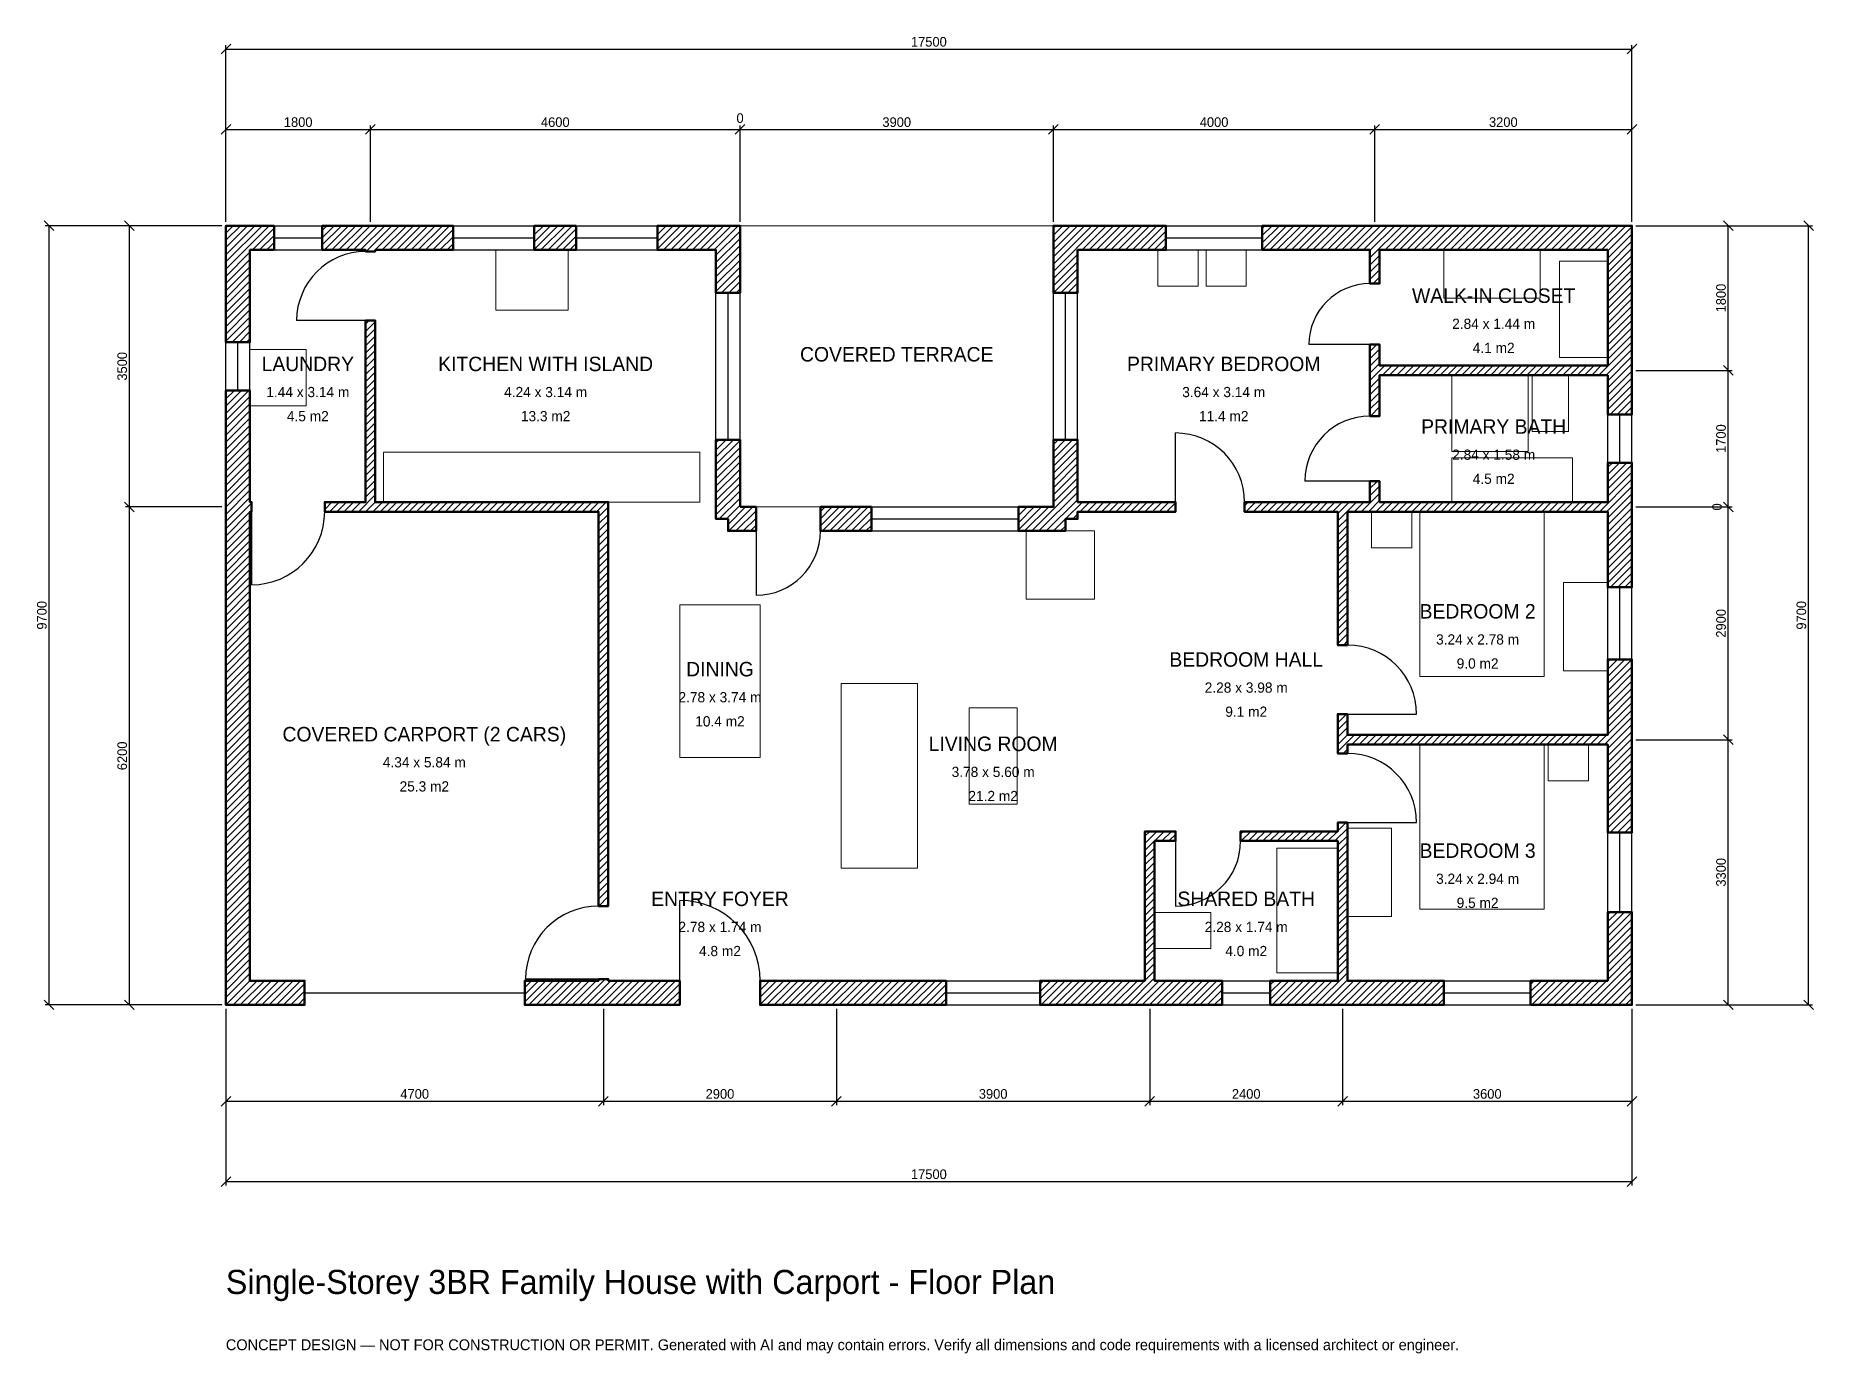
# Model space of a CAD drawing. Header units: millimetres. Extents: x -2369 to 19760, y -4341 to 12069.
import ezdxf
from ezdxf.enums import TextEntityAlignment as Align

# ---------------------------------------------------------------- set-up
doc = ezdxf.new("R2010")
doc.units = ezdxf.units.MM
doc.linetypes.add('DASHED', pattern=[1.524, 1.27, -0.254])
for name, color, linetype, lineweight in [('A-ANNO-DIMS', 1, 'Continuous', 13), ('A-ANNO-TEXT', 7, 'Continuous', 18), ('A-AREA-IDEN', 7, 'Continuous', 18), ('A-DOOR', 2, 'Continuous', 25), ('A-FLOR-FIXT', 9, 'Continuous', 13), ('A-FURN', 9, 'Continuous', 13), ('A-GLAZ', 4, 'Continuous', 25), ('A-SITE-PAVE', 8, 'Continuous', 13), ('A-WALL', 7, 'Continuous', 50), ('A-WALL-PATT', 8, 'Continuous', 13)]:
    doc.layers.add(name, color=color, linetype=linetype, lineweight=lineweight)
doc.dimstyles.new('PLAN', dxfattribs={"dimtxt": 120, "dimasz": 80, "dimexe": 50, "dimexo": 50, "dimgap": 30, "dimtad": 1, "dimdec": 0, "dimtsz": 60, "dimcen": 2.5, "dimclrd": 1, "dimclre": 1, "dimazin": 3, "dimtfac": 1, "dimtmove": 0, "dimatfit": 3})

msp = doc.modelspace()

# ---------------------------------------------------------------- hatches: boundary and pattern name
at = {"layer": 'A-WALL-PATT'}
h = msp.add_hatch(dxfattribs=at)
h.set_pattern_fill('ANSI31', color=8, scale=20)
h.paths.add_polyline_path([(11440, -0.001), (11440, 0), (11350, 0), (10135, 0), (10135, 300), (11350, 300), (11440, 300), (11440, 2040), (11440, 2160), (11560, 2160), (11820, 2160), (11820, 2040), (11560, 2040), (11560, 300), (11650, 300), (12400, 300), (12400, 0), (11650, 0), (11560, 0), (11560, -0.001), (11440, -0.001)])
h.paths.add_polyline_path([(7750, 0), (7450, 0), (6650, 0), (6650, 300), (7450, 300), (7750, 300), (8965, 300), (8965, 0), (7750, 0)])
h.paths.add_polyline_path([(4850, 0), (4760, 0), (4760, -0.001), (4640, -0.001), (4640, 0), (4550, 0), (3720, 0), (3720, 300), (4550, 300), (4640, 300), (4640, 320), (4760, 320), (4760, 300), (4850, 300), (5650, 300), (5650, 0), (4850, 0)])
h.paths.add_polyline_path([(300, 0), (300, -0.001), (0, -0.001), (0, -0.001), (0, 0), (-0.001, 0), (-0.001, 300), (0, 300), (0, 6050), (0, 6140), (-0.001, 6140), (-0.001, 6260), (0, 6260), (0, 6350), (0, 7650), (300, 7650), (300, 6350), (300, 6260), (320, 6260), (320, 6140), (300, 6140), (300, 6050), (300, 300), (980, 300), (980, 0), (300, 0)])
h.paths.add_polyline_path([(0, 9400), (-0.001, 9400), (-0.001, 9700), (0, 9700), (0, 9700.001), (0, 9700.001), (300, 9700.001), (300, 9700), (600, 9700), (600, 9400), (300, 9400), (300, 8250), (0, 8250), (0, 9400)])
h.paths.add_polyline_path([(1650, 9700), (1740, 9700), (1740, 9700.001), (1860, 9700.001), (1860, 9700), (1950, 9700), (2828.333, 9700), (2828.333, 9400), (1950, 9400), (1860, 9400), (1860, 9380), (1740, 9380), (1740, 9400), (1650, 9400), (1200, 9400), (1200, 9700), (1650, 9700)])
h.paths.add_polyline_path([(4361.667, 9700), (4361.667, 9400), (3838.333, 9400), (3838.333, 9700), (4361.667, 9700)])
h.paths.add_polyline_path([(6100, 9700), (6100, 9700.001), (6400, 9700.001), (6400, 9700), (6400.001, 9700), (6400.001, 9400), (6400, 9400), (6400, 8865), (6100, 8865), (6100, 9400), (5371.667, 9400), (5371.667, 9700), (6100, 9700)])
h.paths.add_polyline_path([(6400, 6200), (6600, 6200), (6600, 5900), (6250, 5900), (6250, 6050), (6100, 6050), (6100, 7035), (6400, 7035), (6400, 6200)])
h.paths.add_polyline_path([(7450, 6200), (7450, 6200), (8035, 6200), (8035, 5900), (7750, 5900), (7750, 5900), (7400, 5900), (7400, 6200), (7450, 6200)])
h.paths.add_polyline_path([(10240, 6200), (10240, 6200.001), (10299.999, 6200.001), (10299.999, 6260), (10300, 6260), (10300, 7035), (10600, 7035), (10600, 6260), (11560, 6260), (11560, 6260), (11820, 6260), (11820, 6140), (11440, 6140), (11440, 6140), (10600, 6140), (10600, 6050), (10450, 6050), (10450, 5900), (9865, 5900), (9865, 6200), (10240, 6200)])
h.paths.add_polyline_path([(10300, 9400), (10299.999, 9400), (10299.999, 9700), (10300, 9700), (10300, 9700.001), (10600, 9700.001), (10600, 9700), (11700, 9700), (11700, 9400), (10600, 9400), (10600, 8865), (10300, 8865), (10300, 9400)])
h.paths.add_polyline_path([(14150, 9700), (14150, 9700), (14240, 9700), (14240, 9700.001), (14360, 9700.001), (14360, 9700), (17200, 9700), (17200, 9700.001), (17500, 9700.001), (17500, 9700), (17500.001, 9700), (17500.001, 9400), (17500, 9400), (17500, 8050), (17500, 7960), (17500.001, 7960), (17500.001, 7840), (17500, 7840), (17500, 7750), (17500, 7350), (17200, 7350), (17200, 7750), (17200, 7840), (14360, 7840), (14360, 7330), (14240, 7330), (14240, 7840), (14240, 7960), (14240, 8220), (14360, 8220), (14360, 7960), (17200, 7960), (17200, 8050), (17200, 9400), (14450, 9400), (14450, 9400), (14360, 9400), (14360, 8980), (14240, 8980), (14240, 9400), (12900, 9400), (12900, 9700), (14150, 9700)])
h.paths.add_polyline_path([(17500, 6350), (17500, 6260), (17500.001, 6260), (17500.001, 6140), (17500, 6140), (17500, 6050), (17500, 5200), (17200, 5200), (17200, 6050), (17200, 6140), (14360, 6140), (14240, 6140), (13960, 6140), (13960, 4480), (13840, 4480), (13840, 6140), (12680, 6140), (12680, 6260), (13840, 6260), (13960, 6260), (14240, 6260), (14240, 6520), (14360, 6520), (14360, 6260), (17200, 6260), (17200, 6350), (17200, 6750), (17500, 6750), (17500, 6350)])
h.paths.add_polyline_path([(17500, 3450), (17500, 3360), (17500.001, 3360), (17500.001, 3240), (17500, 3240), (17500, 3150), (17500, 2145), (17200, 2145), (17200, 3150), (17200, 3240), (13960, 3240), (13960, 3130), (13840, 3130), (13840, 3240), (13840, 3360), (13840, 3620), (13960, 3620), (13960, 3360), (17200, 3360), (17200, 3450), (17200, 4300), (17500, 4300), (17500, 3450)])
h.paths.add_polyline_path([(17500, 300), (17500.001, 300), (17500.001, 0), (17500, 0), (17500, -0.001), (17200, -0.001), (17200, 0), (16240, 0), (16240, 300), (17200, 300), (17200, 1155), (17500, 1155), (17500, 300)])
h.paths.add_polyline_path([(14050, 0), (13960, 0), (13960, -0.001), (13840, -0.001), (13840, 0), (13750, 0), (13000, 0), (13000, 300), (13750, 300), (13840, 300), (13840, 2040), (12630, 2040), (12630, 2160), (13840, 2160), (13840, 2270), (13960, 2270), (13960, 2160), (13960, 2040), (13960, 300), (14050, 300), (15160, 300), (15160, 0), (14050, 0)])
h.paths.add_polyline_path([(1860, 6260), (4760, 6260), (4760, 6260), (4760, 6140), (4760, 2160), (4760, 2040), (4760, 1230), (4640, 1230), (4640, 2040), (4640, 2160), (4640, 6140), (1860, 6140), (1740, 6140), (1230, 6140), (1230, 6260), (1740, 6260), (1740, 8520), (1860, 8520), (1860, 6260)])

# ---------------------------------------------------------------- linework, layer by layer
at = {"layer": 'A-DOOR'}
for p, q in [((1740, 8520), (880, 8520)), ((14240, 8220), (13480, 8220)), ((11820, 6260), (11820, 7120)), ((14240, 6520), (13430, 6520)), ((320, 6140), (320, 5230)), ((6600, 5900), (6600, 5100)), ((13960, 3620), (14820, 3620)), ((13960, 2270), (14820, 2270)), ((11820, 2040), (11820, 1230)), ((5650, 300), (5650, 1300)), ((4640, 320), (3730, 320))]:
    msp.add_line(p, q, dxfattribs=at)
at = {"layer": 'A-DOOR', "linetype": 'DASHED'}
msp.add_line((980, 150), (3720, 150), dxfattribs=at)
at = {"layer": 'A-DOOR'}
for centre, radius, start, end in [((1740, 8520), 860, 90, 180), ((14240, 8220), 760, 90, 180), ((14240, 6520), 810, 90, 180), ((11820, 6260), 860, 0, 90), ((320, 6140), 910, 270, 360), ((6600, 5900), 800, 270, 360), ((13960, 3620), 860, 0, 90), ((13960, 2270), 860, 0, 90), ((11820, 2040), 810, 270, 360), ((4640, 320), 910, 90, 180), ((5650, 300), 1000, 0, 90)]:
    msp.add_arc(centre, radius, start, end, dxfattribs=at)
at = {"layer": 'A-FLOR-FIXT'}
for points in [[(15260, 6890), (16210, 6890), (16210, 7840), (15260, 7840)], [(16260, 7140), (16710, 7140), (16710, 7840), (16260, 7840)], [(1960, 6260), (5900, 6260), (5900, 6880), (1960, 6880)], [(15260, 6260), (16760, 6260), (16760, 6810), (15260, 6810)], [(13080, 400), (13840, 400), (13840, 1950), (13080, 1950)], [(11560, 700), (12260, 700), (12260, 1150), (11560, 1150)]]:
    msp.add_lwpolyline(points, close=True, dxfattribs=at)
at = {"layer": 'A-FURN'}
for points in [[(3360, 8650), (4260, 8650), (4260, 9400), (3360, 9400)], [(11600, 8950), (12100, 8950), (12100, 9400), (11600, 9400)], [(12200, 8950), (12700, 8950), (12700, 9400), (12200, 9400)], [(15160, 8800), (16360, 8800), (16360, 9400), (15160, 9400)], [(16600, 8060), (17200, 8060), (17200, 9260), (16600, 9260)], [(300, 7460), (1000, 7460), (1000, 8160), (300, 8160)], [(14260, 5690), (14760, 5690), (14760, 6140), (14260, 6140)], [(14860, 4090), (16410, 4090), (16410, 6140), (14860, 6140)], [(9960, 5050), (10810, 5050), (10810, 5900), (9960, 5900)], [(16650, 4160), (17200, 4160), (17200, 5260), (16650, 5260)], [(5650, 3080), (6650, 3080), (6650, 4980), (5650, 4980)], [(7660, 1700), (8610, 1700), (8610, 4000), (7660, 4000)], [(9250, 2500), (9850, 2500), (9850, 3700), (9250, 3700)], [(14860, 1190), (16410, 1190), (16410, 3240), (14860, 3240)], [(16460, 2790), (16960, 2790), (16960, 3240), (16460, 3240)], [(13960, 1100), (14510, 1100), (14510, 2200), (13960, 2200)]]:
    msp.add_lwpolyline(points, close=True, dxfattribs=at)
at = {"layer": 'A-GLAZ'}
for p, q in [((600, 9700), (1200, 9700)), ((600, 9550), (1200, 9550)), ((2828.333, 9700), (3838.333, 9700)), ((2828.333, 9550), (3838.333, 9550)), ((4361.667, 9700), (5371.667, 9700)), ((4361.667, 9550), (5371.667, 9550)), ((11700, 9700), (12900, 9700)), ((11700, 9550), (12900, 9550)), ((600, 9400), (1200, 9400)), ((2828.333, 9400), (3838.333, 9400)), ((4361.667, 9400), (5371.667, 9400)), ((11700, 9400), (12900, 9400)), ((6100, 7035), (6100, 8865)), ((6250, 7035), (6250, 8865)), ((6400, 7035), (6400, 8865)), ((10300, 7035), (10300, 8865)), ((10450, 7035), (10450, 8865)), ((10600, 7035), (10600, 8865)), ((0, 7650), (0, 8250)), ((150, 7650), (150, 8250)), ((300, 7650), (300, 8250)), ((17200, 6750), (17200, 7350)), ((17350, 6750), (17350, 7350)), ((17500, 6750), (17500, 7350)), ((8035, 6200), (9865, 6200)), ((8035, 6050), (9865, 6050)), ((8035, 5900), (9865, 5900)), ((17200, 4300), (17200, 5200)), ((17350, 4300), (17350, 5200)), ((17500, 4300), (17500, 5200)), ((17200, 1155), (17200, 2145)), ((17350, 1155), (17350, 2145)), ((17500, 1155), (17500, 2145)), ((8965, 300), (10135, 300)), ((12400, 300), (13000, 300)), ((15160, 300), (16240, 300)), ((8965, 150), (10135, 150)), ((8965, 0), (10135, 0)), ((12400, 150), (13000, 150)), ((12400, 0), (13000, 0)), ((15160, 150), (16240, 150)), ((15160, 0), (16240, 0))]:
    msp.add_line(p, q, dxfattribs=at)
at = {"layer": 'A-SITE-PAVE', "linetype": 'DASHED'}
msp.add_lwpolyline([(6400, 6200), (10300, 6200), (10300, 9700), (6400, 9700)], close=True, dxfattribs=at)
at = {"layer": 'A-WALL'}
for points in [[(0, 9400), (-0.001, 9400), (-0.001, 9700), (0, 9700), (0, 9700.001), (0, 9700.001), (300, 9700.001), (300, 9700), (600, 9700), (600, 9400), (300, 9400), (300, 8250), (0, 8250), (0, 9400)], [(1650, 9700), (1740, 9700), (1740, 9700.001), (1860, 9700.001), (1860, 9700), (1950, 9700), (2828.333, 9700), (2828.333, 9400), (1950, 9400), (1860, 9400), (1860, 9380), (1740, 9380), (1740, 9400), (1650, 9400), (1200, 9400), (1200, 9700), (1650, 9700)], [(4361.667, 9700), (4361.667, 9400), (3838.333, 9400), (3838.333, 9700), (4361.667, 9700)], [(6100, 9700), (6100, 9700.001), (6400, 9700.001), (6400, 9700), (6400.001, 9700), (6400.001, 9400), (6400, 9400), (6400, 8865), (6100, 8865), (6100, 9400), (5371.667, 9400), (5371.667, 9700), (6100, 9700)], [(10300, 9400), (10299.999, 9400), (10299.999, 9700), (10300, 9700), (10300, 9700.001), (10600, 9700.001), (10600, 9700), (11700, 9700), (11700, 9400), (10600, 9400), (10600, 8865), (10300, 8865), (10300, 9400)], [(14150, 9700), (14150, 9700), (14240, 9700), (14240, 9700.001), (14360, 9700.001), (14360, 9700), (17200, 9700), (17200, 9700.001), (17500, 9700.001), (17500, 9700), (17500.001, 9700), (17500.001, 9400), (17500, 9400), (17500, 8050), (17500, 7960), (17500.001, 7960), (17500.001, 7840), (17500, 7840), (17500, 7750), (17500, 7350), (17200, 7350), (17200, 7750), (17200, 7840), (14360, 7840), (14360, 7330), (14240, 7330), (14240, 7840), (14240, 7960), (14240, 8220), (14360, 8220), (14360, 7960), (17200, 7960), (17200, 8050), (17200, 9400), (14450, 9400), (14450, 9400), (14360, 9400), (14360, 8980), (14240, 8980), (14240, 9400), (12900, 9400), (12900, 9700), (14150, 9700)], [(1860, 6260), (4760, 6260), (4760, 6260), (4760, 6140), (4760, 2160), (4760, 2040), (4760, 1230), (4640, 1230), (4640, 2040), (4640, 2160), (4640, 6140), (1860, 6140), (1740, 6140), (1230, 6140), (1230, 6260), (1740, 6260), (1740, 8520), (1860, 8520), (1860, 6260)], [(300, 0), (300, -0.001), (0, -0.001), (0, -0.001), (0, 0), (-0.001, 0), (-0.001, 300), (0, 300), (0, 6050), (0, 6140), (-0.001, 6140), (-0.001, 6260), (0, 6260), (0, 6350), (0, 7650), (300, 7650), (300, 6350), (300, 6260), (320, 6260), (320, 6140), (300, 6140), (300, 6050), (300, 300), (980, 300), (980, 0), (300, 0)], [(6400, 6200), (6600, 6200), (6600, 5900), (6250, 5900), (6250, 6050), (6100, 6050), (6100, 7035), (6400, 7035), (6400, 6200)], [(10240, 6200), (10240, 6200.001), (10299.999, 6200.001), (10299.999, 6260), (10300, 6260), (10300, 7035), (10600, 7035), (10600, 6260), (11560, 6260), (11560, 6260), (11820, 6260), (11820, 6140), (11440, 6140), (11440, 6140), (10600, 6140), (10600, 6050), (10450, 6050), (10450, 5900), (9865, 5900), (9865, 6200), (10240, 6200)], [(17500, 6350), (17500, 6260), (17500.001, 6260), (17500.001, 6140), (17500, 6140), (17500, 6050), (17500, 5200), (17200, 5200), (17200, 6050), (17200, 6140), (14360, 6140), (14240, 6140), (13960, 6140), (13960, 4480), (13840, 4480), (13840, 6140), (12680, 6140), (12680, 6260), (13840, 6260), (13960, 6260), (14240, 6260), (14240, 6520), (14360, 6520), (14360, 6260), (17200, 6260), (17200, 6350), (17200, 6750), (17500, 6750), (17500, 6350)], [(7450, 6200), (7450, 6200), (8035, 6200), (8035, 5900), (7750, 5900), (7750, 5900), (7400, 5900), (7400, 6200), (7450, 6200)], [(17500, 3450), (17500, 3360), (17500.001, 3360), (17500.001, 3240), (17500, 3240), (17500, 3150), (17500, 2145), (17200, 2145), (17200, 3150), (17200, 3240), (13960, 3240), (13960, 3130), (13840, 3130), (13840, 3240), (13840, 3360), (13840, 3620), (13960, 3620), (13960, 3360), (17200, 3360), (17200, 3450), (17200, 4300), (17500, 4300), (17500, 3450)], [(14050, 0), (13960, 0), (13960, -0.001), (13840, -0.001), (13840, 0), (13750, 0), (13000, 0), (13000, 300), (13750, 300), (13840, 300), (13840, 2040), (12630, 2040), (12630, 2160), (13840, 2160), (13840, 2270), (13960, 2270), (13960, 2160), (13960, 2040), (13960, 300), (14050, 300), (15160, 300), (15160, 0), (14050, 0)], [(11440, -0.001), (11440, 0), (11350, 0), (10135, 0), (10135, 300), (11350, 300), (11440, 300), (11440, 2040), (11440, 2160), (11560, 2160), (11820, 2160), (11820, 2040), (11560, 2040), (11560, 300), (11650, 300), (12400, 300), (12400, 0), (11650, 0), (11560, 0), (11560, -0.001), (11440, -0.001)], [(17500, 300), (17500.001, 300), (17500.001, 0), (17500, 0), (17500, -0.001), (17200, -0.001), (17200, 0), (16240, 0), (16240, 300), (17200, 300), (17200, 1155), (17500, 1155), (17500, 300)], [(4850, 0), (4760, 0), (4760, -0.001), (4640, -0.001), (4640, 0), (4550, 0), (3720, 0), (3720, 300), (4550, 300), (4640, 300), (4640, 320), (4760, 320), (4760, 300), (4850, 300), (5650, 300), (5650, 0), (4850, 0)], [(7750, 0), (7450, 0), (6650, 0), (6650, 300), (7450, 300), (7750, 300), (8965, 300), (8965, 0), (7750, 0)]]:
    msp.add_lwpolyline(points, close=True, dxfattribs=at)

# ---------------------------------------------------------------- texts
at = {"layer": 'A-ANNO-TEXT'}
for s, height, p in [('Single-Storey 3BR Family House with Carport - Floor Plan', 300, (0, -3600)), ('CONCEPT DESIGN — NOT FOR CONSTRUCTION OR PERMIT. Generated with AI and may contain errors. Verify all dimensions and code requirements with a licensed architect or engineer.', 135, (0, -4300))]:
    msp.add_text(s, height=height, dxfattribs=at).set_placement(p)
at = {"layer": 'A-AREA-IDEN'}
for s, height, p in [('WALK-IN CLOSET', 180, (15780, 8830)), ('2.84 x 1.44 m', 127.5, (15780, 8480)), ('COVERED TERRACE', 180, (8350, 8100)), ('4.1 m2', 127.5, (15780, 8180)), ('LAUNDRY', 180, (1020, 7980)), ('KITCHEN WITH ISLAND', 180, (3980, 7980)), ('PRIMARY BEDROOM', 180, (12420, 7980)), ('1.44 x 3.14 m', 127.5, (1020, 7630)), ('4.24 x 3.14 m', 127.5, (3980, 7630)), ('3.64 x 3.14 m', 127.5, (12420, 7630)), ('4.5 m2', 127.5, (1020, 7330)), ('13.3 m2', 127.5, (3980, 7330)), ('11.4 m2', 127.5, (12420, 7330)), ('PRIMARY BATH', 180, (15780, 7200)), ('2.84 x 1.58 m', 127.5, (15780, 6850)), ('4.5 m2', 127.5, (15780, 6550)), ('BEDROOM 2', 180, (15580, 4900)), ('3.24 x 2.78 m', 127.5, (15580, 4550)), ('DINING', 180, (6150, 4180)), ('BEDROOM HALL', 180, (12700, 4300)), ('9.0 m2', 127.5, (15580, 4250)), ('2.28 x 3.98 m', 127.5, (12700, 3950)), ('2.78 x 3.74 m', 127.5, (6150, 3830)), ('10.4 m2', 127.5, (6150, 3530)), ('9.1 m2', 127.5, (12700, 3650)), ('COVERED CARPORT (2 CARS)', 180, (2470, 3370)), ('LIVING ROOM', 180, (9550, 3250)), ('4.34 x 5.84 m', 127.5, (2470, 3020)), ('3.78 x 5.60 m', 127.5, (9550, 2900)), ('25.3 m2', 127.5, (2470, 2720)), ('21.2 m2', 127.5, (9550, 2600)), ('BEDROOM 3', 180, (15580, 1920)), ('3.24 x 2.94 m', 127.5, (15580, 1570)), ('ENTRY FOYER', 180, (6150, 1320)), ('SHARED BATH', 180, (12700, 1320)), ('9.5 m2', 127.5, (15580, 1270)), ('2.78 x 1.74 m', 127.5, (6150, 970)), ('2.28 x 1.74 m', 127.5, (12700, 970)), ('4.8 m2', 127.5, (6150, 670)), ('4.0 m2', 127.5, (12700, 670))]:
    msp.add_text(s, height=height, dxfattribs=at).set_placement(p, align=Align.MIDDLE_CENTER)

# ---------------------------------------------------------------- dimensions: what is measured, and where the dimension line sits
at = {"layer": 'A-ANNO-DIMS'}
for base, p1, p2, text in [((0, 11900), (0, 9700), (17500, 9700), '17500'), ((0, 10900), (0, 9700), (1800, 9700), '1800'), ((1800, 10900), (1800, 9700), (6400, 9700), '4600'), ((6400, 10900), (6400, 9700), (6400, 9700), '0'), ((6400, 10900), (6400, 9700), (10300, 9700), '3900'), ((10300, 10900), (10300, 9700), (14300, 9700), '4000'), ((14300, 10900), (14300, 9700), (17500, 9700), '3200'), ((0, -1200), (0, 0), (4700, 0), '4700'), ((0, -2200), (0, 0), (17500, 0), '17500'), ((4700, -1200), (4700, 0), (7600, 0), '2900'), ((7600, -1200), (7600, 0), (11500, 0), '3900'), ((11500, -1200), (11500, 0), (13900, 0), '2400'), ((13900, -1200), (13900, 0), (17500, 0), '3600')]:
    msp.add_linear_dim(base=base, p1=p1, p2=p2, text=text, dimstyle='PLAN', dxfattribs=at).render()
for base, p1, p2, text in [((-2200, 0), (0, 0), (0, 9700), '9700'), ((-1200, 6200), (0, 6200), (0, 9700), '3500'), ((18700, 7900), (17500, 7900), (17500, 9700), '1800'), ((19700, 0), (17500, 0), (17500, 9700), '9700'), ((18700, 6200), (17500, 6200), (17500, 7900), '1700'), ((-1200, 0), (0, 0), (0, 6200), '6200'), ((18700, 3300), (17500, 3300), (17500, 6200), '2900'), ((18700, 6200), (17500, 6200), (17500, 6200), '0'), ((18700, 0), (17500, 0), (17500, 3300), '3300')]:
    msp.add_linear_dim(base=base, p1=p1, p2=p2, angle=90, text=text, dimstyle='PLAN', dxfattribs=at).render()

doc.saveas('drawing.dxf')
